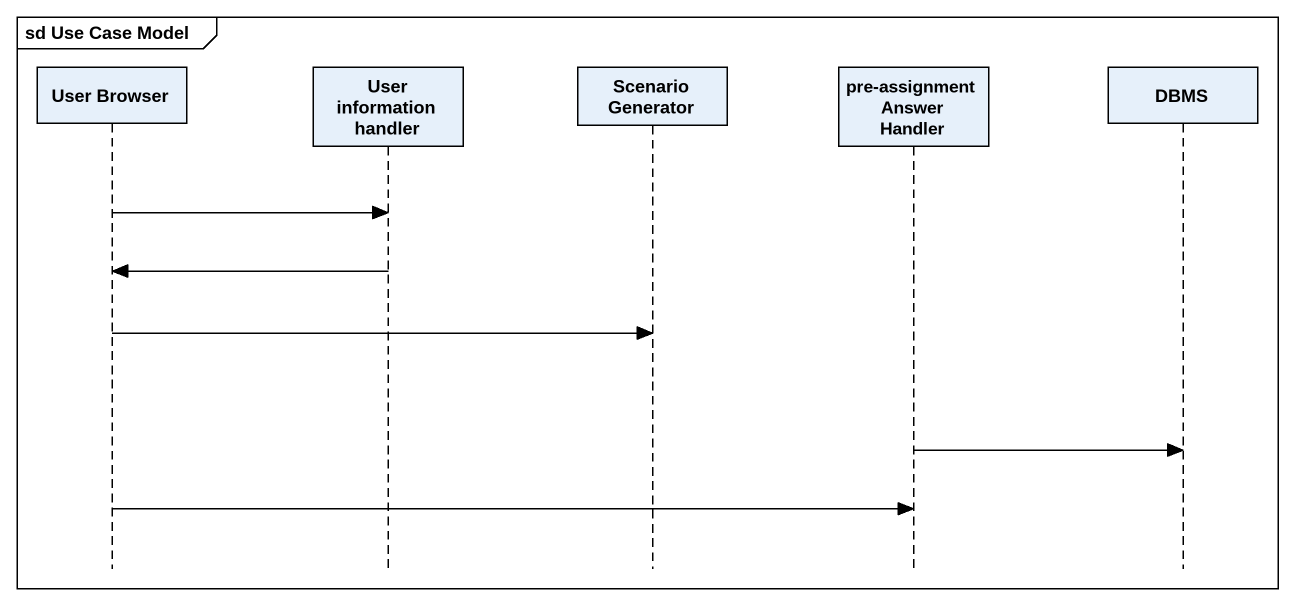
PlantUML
@startuml
mainframe sd Use Case Model
hide footbox
participant "User Browser" as User_Browser
participant "User information handler" as User_information_handler
participant "Scenario Generator" as Scenario_Generator
participant "pre-assignment Answer Handler" as pre_assignment_Answer
participant DBMS

User_Browser -> User_information_handler
User_information_handler -> User_Browser
User_Browser -> Scenario_Generator
pre_assignment_Answer -> DBMS
User_Browser -> pre_assignment_Answer
@enduml
